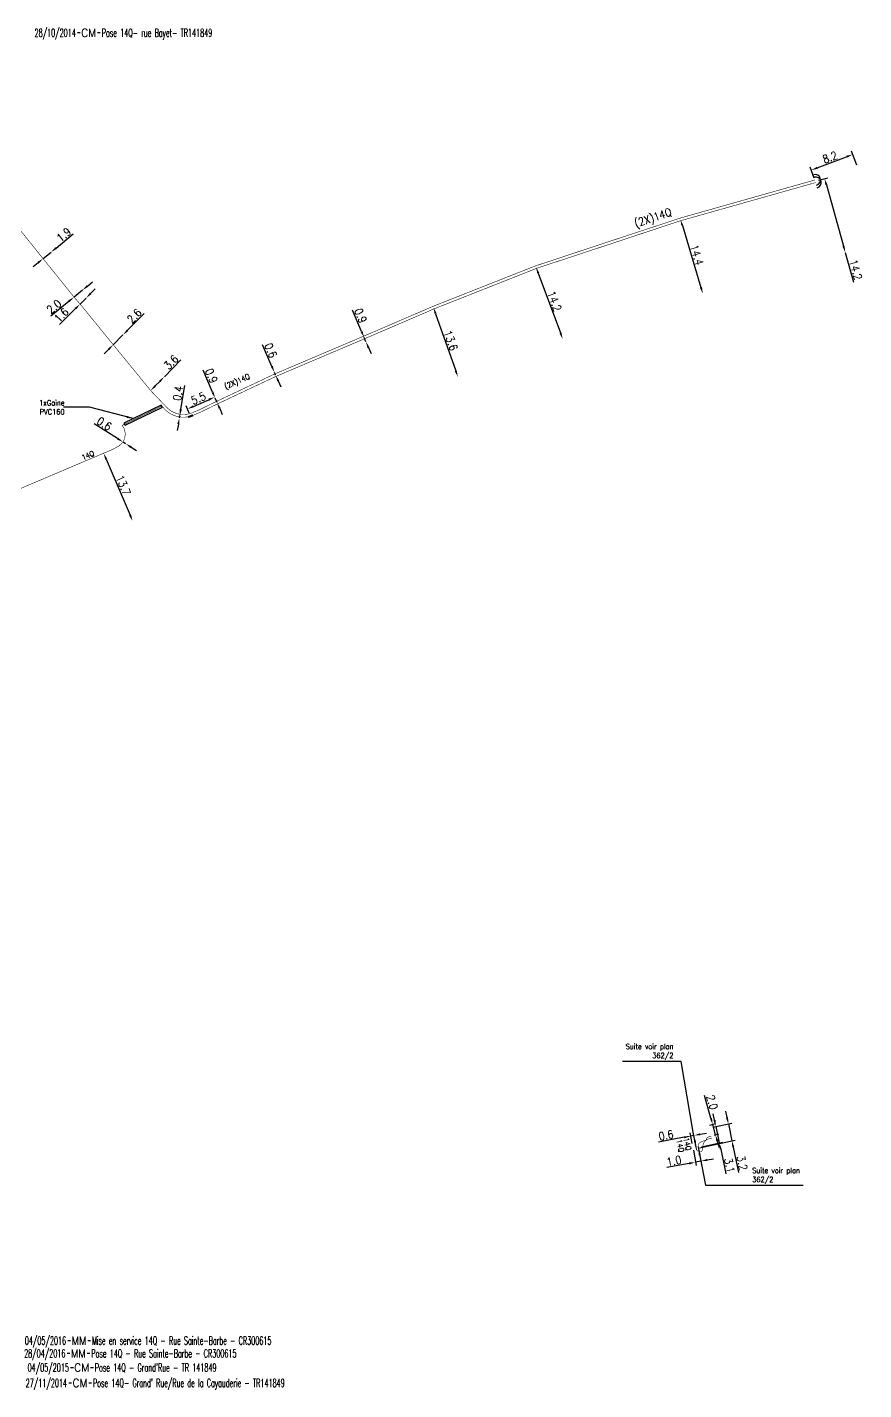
# Model space of a CAD drawing. Header units: millimetres. Extents: x 156000 to 156971, y 123070 to 123996.
# Drawn here: x 156510.6 to 156665.5, y 123264.1 to 123516.4 of the extents above; entities that cross this region are included whole.
import ezdxf
from ezdxf.enums import TextEntityAlignment as Align

# ---------------------------------------------------------------- set-up
doc = ezdxf.new("R2010")
doc.units = ezdxf.units.MM
doc.header["$PDMODE"] = 34
doc.linetypes.add('S_ST', pattern=[14, 8, -1.5, 0, -1.5, 0, -1.5, 0, -1.5])
doc.layers.get('0').update_dxf_attribs({"linetype": 'CONTINUOUS'})
doc.layers.get('Defpoints').update_dxf_attribs({"linetype": 'CONTINUOUS'})
for name, color, linetype in [('S_100', 5, 'CONTINUOUS'), ('S_300', 7, 'CONTINUOUS'), ('S_400', 7, 'CONTINUOUS'), ('S_910', 7, 'CONTINUOUS')]:
    doc.layers.add(name, color=color, linetype=linetype)
doc.styles.add('M_ROMANS', font='ROMANS.shx', dxfattribs={"width": 0.75})
doc.styles.get("Standard").update_dxf_attribs({"font": 'romans.shx', "width": 0.85})
doc.dimstyles.get("Standard").update_dxf_attribs({"dimtxt": 1.5, "dimasz": 1.2, "dimexe": 0.625, "dimexo": 0.625, "dimgap": 0.25, "dimtad": 1, "dimdec": 1, "dimzin": 0, "dimdsep": 46, "dimtxsty": 'Standard', "dimcen": -0.5, "dimadec": 0, "dimazin": 0, "dimtfac": 1, "dimtdec": 1, "dimtmove": 0, "dimatfit": 3, "dimfxl": 0, "dimtolj": 1, "dimtzin": 0, "dimarcsym": 0})

# ---------------------------------------------------------------- blocks, each defined once
blk = doc.blocks.new('GIS_MODF')
at = {"color": 0, "linetype": 'Continuous', "flags": 128}
for points in [[(-2.18, -0.01), (-1.68, -0.01)], [(1.52, -0.01), (2.02, -0.01)]]:
    blk.add_lwpolyline(points, dxfattribs=at)
at = {"color": 0, "linetype": 'Continuous', "width": 0.5}
blk.add_attdef('DATE', text='', height=1.5, dxfattribs=at).set_placement((-2.5, -0.8), align=Align.RIGHT)
at = {"color": 0, "linetype": 'Continuous', "width": 1.771291}
blk.add_attdef('USER', text='', height=1.5, dxfattribs=at).set_placement((-1.51, -0.8), (1.28, -0.8), align=Align.FIT)
at = {"color": 0, "linetype": 'Continuous', "width": 0.5}
blk.add_attdef('DESC', (2.29, -0.8), '', height=1.5, dxfattribs=at)
blk = doc.blocks.new('*D81')
at = {"layer": 'Defpoints', "color": 0, "linetype": 'Continuous', "transparency": 16777216}
for p in [(156513.58, 123473.53), (156515.05, 123474.74), (156515.05, 123474.74)]:
    blk.add_point(p, dxfattribs=at)
at = {"layer": 'S_100', "color": 0, "linetype": 'Continuous', "lineweight": -2, "transparency": 16777216}
for p, q in [((156515.98, 123475.5), (156519.17, 123478.12)), ((156512.66, 123472.77), (156511.73, 123472.01)), ((156513.58, 123473.53), (156515.05, 123474.74))]:
    blk.add_line(p, q, dxfattribs=at)
at = {"layer": 'S_100', "color": 0, "linetype": 'Continuous', "transparency": 16777216}
for points in [[(156515.85, 123475.65), (156516.11, 123475.34), (156515.05, 123474.74)], [(156512.53, 123472.93), (156512.78, 123472.62), (156513.58, 123473.53)]]:
    blk.add_solid(points, dxfattribs=at)
at = {"layer": 'S_100', "color": 0, "linetype": 'Continuous', "transparency": 16777216, "insert": (156517.41, 123477.96), "char_height": 1.5, "attachment_point": 5, "rotation": 39.3468}
blk.add_mtext('\\A1;1.9', dxfattribs=at)
blk = doc.blocks.new('*D82')
at = {"layer": 'Defpoints', "color": 0, "linetype": 'Continuous', "transparency": 16777216}
for p in [(156520.85, 123467.69), (156520.85, 123467.69), (156519.3, 123466.42)]:
    blk.add_point(p, dxfattribs=at)
at = {"layer": 'S_100', "color": 0, "linetype": 'Continuous', "lineweight": -2, "transparency": 16777216}
for p, q in [((156520.85, 123467.69), (156519.3, 123466.42)), ((156521.77, 123468.45), (156522.7, 123469.22)), ((156518.38, 123465.66), (156515, 123462.88))]:
    blk.add_line(p, q, dxfattribs=at)
at = {"layer": 'S_100', "color": 0, "linetype": 'Continuous', "transparency": 16777216}
for points in [[(156521.64, 123468.61), (156521.9, 123468.3), (156520.85, 123467.69)], [(156518.25, 123465.81), (156518.5, 123465.5), (156519.3, 123466.42)]]:
    blk.add_solid(points, dxfattribs=at)
at = {"layer": 'S_100', "color": 0, "linetype": 'Continuous', "transparency": 16777216, "insert": (156515.59, 123464.66), "char_height": 1.5, "attachment_point": 5, "rotation": 39.4806}
blk.add_mtext('\\A1;2.0', dxfattribs=at)
blk = doc.blocks.new('*D83')
at = {"layer": 'Defpoints', "color": 0, "linetype": 'Continuous', "transparency": 16777216}
for p in [(156520.43, 123465.13), (156521.53, 123466.23), (156521.53, 123466.23)]:
    blk.add_point(p, dxfattribs=at)
at = {"layer": 'S_100', "color": 0, "linetype": 'Continuous', "lineweight": -2, "transparency": 16777216}
for p, q in [((156522.37, 123467.08), (156523.22, 123467.93)), ((156521.53, 123466.23), (156520.43, 123465.13)), ((156519.58, 123464.28), (156516.62, 123461.32))]:
    blk.add_line(p, q, dxfattribs=at)
at = {"layer": 'S_100', "color": 0, "linetype": 'Continuous', "transparency": 16777216}
for points in [[(156519.44, 123464.42), (156519.72, 123464.14), (156520.43, 123465.13)], [(156522.23, 123467.22), (156522.51, 123466.94), (156521.53, 123466.23)]]:
    blk.add_solid(points, dxfattribs=at)
at = {"layer": 'S_100', "color": 0, "linetype": 'Continuous', "transparency": 16777216, "insert": (156516.97, 123463.08), "char_height": 1.5, "attachment_point": 5, "rotation": 45.0583}
blk.add_mtext('\\A1;1.6', dxfattribs=at)
blk = doc.blocks.new('*D84')
at = {"layer": 'Defpoints', "color": 0, "linetype": 'Continuous', "transparency": 16777216}
for p in [(156526.56, 123457.6), (156528.37, 123459.41), (156528.37, 123459.41)]:
    blk.add_point(p, dxfattribs=at)
at = {"layer": 'S_100', "color": 0, "linetype": 'Continuous', "lineweight": -2, "transparency": 16777216}
for p, q in [((156529.21, 123460.26), (156532.3, 123463.35)), ((156526.56, 123457.6), (156528.37, 123459.41)), ((156525.72, 123456.75), (156524.87, 123455.9))]:
    blk.add_line(p, q, dxfattribs=at)
at = {"layer": 'S_100', "color": 0, "linetype": 'Continuous', "transparency": 16777216}
for points in [[(156529.07, 123460.4), (156529.35, 123460.11), (156528.37, 123459.41)], [(156525.58, 123456.89), (156525.86, 123456.61), (156526.56, 123457.6)]]:
    blk.add_solid(points, dxfattribs=at)
at = {"layer": 'S_100', "color": 0, "linetype": 'Continuous', "transparency": 16777216, "insert": (156530.47, 123462.93), "char_height": 1.5, "attachment_point": 5, "rotation": 45.0777}
blk.add_mtext('\\A1;2.6', dxfattribs=at)
blk = doc.blocks.new('*D85')
at = {"layer": 'Defpoints', "color": 0, "linetype": 'Continuous', "transparency": 16777216}
for p in [(156536.03, 123451.67), (156536.03, 123451.67), (156533.49, 123449.11)]:
    blk.add_point(p, dxfattribs=at)
at = {"layer": 'S_100', "color": 0, "linetype": 'Continuous', "lineweight": -2, "transparency": 16777216}
for p, q in [((156536.03, 123451.67), (156539.1, 123454.77)), ((156534.34, 123449.96), (156535.18, 123450.81))]:
    blk.add_line(p, q, dxfattribs=at)
at = {"layer": 'S_100', "color": 0, "linetype": 'Continuous', "transparency": 16777216}
for points in [[(156534.2, 123450.1), (156534.48, 123449.82), (156533.49, 123449.11)], [(156535.04, 123450.95), (156535.32, 123450.67), (156536.03, 123451.67)]]:
    blk.add_solid(points, dxfattribs=at)
at = {"layer": 'S_100', "color": 0, "linetype": 'Continuous', "transparency": 16777216, "insert": (156537.28, 123454.35), "char_height": 1.5, "attachment_point": 5, "rotation": 45.2723}
blk.add_mtext('\\A1;3.6', dxfattribs=at)
blk = doc.blocks.new('*D86')
at = {"layer": 'Defpoints', "color": 0, "linetype": 'Continuous', "transparency": 16777216}
for p in [(156538.82, 123444.07), (156538.82, 123444.07), (156538.89, 123444.46)]:
    blk.add_point(p, dxfattribs=at)
at = {"layer": 'S_100', "color": 0, "linetype": 'Continuous', "lineweight": -2, "transparency": 16777216}
for p, q in [((156539.09, 123445.65), (156539.81, 123450.02)), ((156538.62, 123442.89), (156538.43, 123441.7)), ((156538.82, 123444.07), (156538.89, 123444.46))]:
    blk.add_line(p, q, dxfattribs=at)
at = {"layer": 'S_100', "color": 0, "linetype": 'Continuous', "transparency": 16777216}
for points in [[(156538.89, 123445.68), (156539.28, 123445.62), (156538.89, 123444.46)], [(156538.43, 123442.92), (156538.82, 123442.85), (156538.82, 123444.07)]]:
    blk.add_solid(points, dxfattribs=at)
at = {"layer": 'S_100', "color": 0, "linetype": 'Continuous', "transparency": 16777216, "insert": (156538.56, 123448.59), "char_height": 1.5, "attachment_point": 5, "rotation": 80.5399}
blk.add_mtext('\\A1;0.4', dxfattribs=at)
blk = doc.blocks.new('*D87')
at = {"layer": 'Defpoints', "color": 0, "linetype": 'Continuous', "transparency": 16777216}
for p in [(156545.43, 123447.7), (156545.43, 123447.7), (156545.79, 123446.88)]:
    blk.add_point(p, dxfattribs=at)
at = {"layer": 'S_100', "color": 0, "linetype": 'Continuous', "lineweight": -2, "transparency": 16777216}
for p, q in [((156544.96, 123448.8), (156543.19, 123452.86)), ((156545.79, 123446.88), (156545.43, 123447.7)), ((156546.27, 123445.78), (156546.75, 123444.68))]:
    blk.add_line(p, q, dxfattribs=at)
at = {"layer": 'S_100', "color": 0, "linetype": 'Continuous', "transparency": 16777216}
for points in [[(156545.14, 123448.88), (156544.77, 123448.72), (156545.43, 123447.7)], [(156546.46, 123445.86), (156546.09, 123445.7), (156545.79, 123446.88)]]:
    blk.add_solid(points, dxfattribs=at)
at = {"layer": 'S_100', "color": 0, "linetype": 'Continuous', "transparency": 16777216, "insert": (156544.73, 123451.83), "char_height": 1.5, "attachment_point": 5, "rotation": 293.5383}
blk.add_mtext('\\A1;0.9', dxfattribs=at)
blk = doc.blocks.new('*D88')
at = {"layer": 'Defpoints', "color": 0, "linetype": 'Continuous', "transparency": 16777216}
for p in [(156556.41, 123452.48), (156556.41, 123452.48), (156556.63, 123451.98)]:
    blk.add_point(p, dxfattribs=at)
at = {"layer": 'S_100', "color": 0, "linetype": 'Continuous', "lineweight": -2, "transparency": 16777216}
for p, q in [((156555.93, 123453.58), (156554.18, 123457.59)), ((156556.63, 123451.98), (156556.41, 123452.48)), ((156557.11, 123450.88), (156557.59, 123449.78))]:
    blk.add_line(p, q, dxfattribs=at)
at = {"layer": 'S_100', "color": 0, "linetype": 'Continuous', "transparency": 16777216}
for points in [[(156556.11, 123453.66), (156555.75, 123453.5), (156556.41, 123452.48)], [(156557.29, 123450.96), (156556.93, 123450.8), (156556.63, 123451.98)]]:
    blk.add_solid(points, dxfattribs=at)
at = {"layer": 'S_100', "color": 0, "linetype": 'Continuous', "transparency": 16777216, "insert": (156555.73, 123456.54), "char_height": 1.5, "attachment_point": 5, "rotation": 293.5383}
blk.add_mtext('\\A1;0.6', dxfattribs=at)
blk = doc.blocks.new('*D89')
at = {"layer": 'Defpoints', "color": 0, "linetype": 'Continuous', "transparency": 16777216}
for p in [(156573.01, 123458.94), (156573.35, 123458.15), (156573.35, 123458.15)]:
    blk.add_point(p, dxfattribs=at)
at = {"layer": 'S_100', "color": 0, "linetype": 'Continuous', "lineweight": -2, "transparency": 16777216}
for p, q in [((156572.54, 123460.04), (156570.84, 123464)), ((156572.44, 123458.69), (156572.44, 123458.69)), ((156572.77, 123457.91), (156572.77, 123457.91)), ((156573.35, 123458.15), (156573.01, 123458.94)), ((156573.82, 123457.05), (156574.29, 123455.95))]:
    blk.add_line(p, q, dxfattribs=at)
at = {"layer": 'S_100', "color": 0, "linetype": 'Continuous', "transparency": 16777216}
for points in [[(156572.73, 123460.12), (156572.36, 123459.96), (156573.01, 123458.94)], [(156574.01, 123457.13), (156573.64, 123456.97), (156573.35, 123458.15)]]:
    blk.add_solid(points, dxfattribs=at)
at = {"layer": 'S_100', "color": 0, "linetype": 'Continuous', "transparency": 16777216, "insert": (156572.37, 123462.97), "char_height": 1.5, "attachment_point": 5, "rotation": 293.2018}
blk.add_mtext('\\A1;0.9', dxfattribs=at)
blk = doc.blocks.new('*D90')
at = {"layer": 'Defpoints', "color": 0, "linetype": 'Continuous', "transparency": 16777216}
for p in [(156585.87, 123464.47), (156590.37, 123451.63), (156590.37, 123451.63)]:
    blk.add_point(p, dxfattribs=at)
at = {"layer": 'S_100', "color": 0, "linetype": 'Continuous', "lineweight": -2, "transparency": 16777216}
blk.add_line((156586.26, 123463.33), (156589.97, 123452.76), dxfattribs=at)
at = {"layer": 'S_100', "color": 0, "linetype": 'Continuous', "transparency": 16777216}
for points in [[(156586.45, 123463.4), (156586.07, 123463.27), (156585.87, 123464.47)], [(156590.16, 123452.83), (156589.78, 123452.7), (156590.37, 123451.63)]]:
    blk.add_solid(points, dxfattribs=at)
at = {"layer": 'S_100', "color": 0, "linetype": 'Continuous', "transparency": 16777216, "insert": (156589.06, 123458.38), "char_height": 1.5, "attachment_point": 5, "rotation": 289.3167}
blk.add_mtext('\\A1;13.6', dxfattribs=at)
blk = doc.blocks.new('*D91')
at = {"layer": 'Defpoints', "color": 0, "linetype": 'Continuous', "transparency": 16777216}
for p in [(156604.84, 123471.96), (156609.78, 123458.65), (156609.78, 123458.65)]:
    blk.add_point(p, dxfattribs=at)
at = {"layer": 'S_100', "color": 0, "linetype": 'Continuous', "lineweight": -2, "transparency": 16777216}
for p, q in [((156605.26, 123470.84), (156609.36, 123459.77)), ((156610.37, 123458.86), (156610.37, 123458.86))]:
    blk.add_line(p, q, dxfattribs=at)
at = {"layer": 'S_100', "color": 0, "linetype": 'Continuous', "transparency": 16777216}
for points in [[(156605.45, 123470.9), (156605.07, 123470.77), (156604.84, 123471.96)], [(156609.55, 123459.84), (156609.18, 123459.7), (156609.78, 123458.65)]]:
    blk.add_solid(points, dxfattribs=at)
at = {"layer": 'S_100', "color": 0, "linetype": 'Continuous', "transparency": 16777216, "insert": (156608.25, 123465.65), "char_height": 1.5, "attachment_point": 5, "rotation": 290.3532}
blk.add_mtext('\\A1;14.2', dxfattribs=at)
blk = doc.blocks.new('*D92')
at = {"layer": 'Defpoints', "color": 0, "linetype": 'Continuous', "transparency": 16777216}
for p in [(156631.58, 123480.8), (156635.72, 123467.06), (156635.72, 123467.06)]:
    blk.add_point(p, dxfattribs=at)
at = {"layer": 'S_100', "color": 0, "linetype": 'Continuous', "lineweight": -2, "transparency": 16777216}
for p, q in [((156630.98, 123480.62), (156630.98, 123480.62)), ((156631.93, 123479.66), (156635.37, 123468.21))]:
    blk.add_line(p, q, dxfattribs=at)
at = {"layer": 'S_100', "color": 0, "linetype": 'Continuous', "transparency": 16777216}
for points in [[(156632.12, 123479.71), (156631.74, 123479.6), (156631.58, 123480.8)], [(156635.57, 123468.27), (156635.18, 123468.16), (156635.72, 123467.06)]]:
    blk.add_solid(points, dxfattribs=at)
at = {"layer": 'S_100', "color": 0, "linetype": 'Continuous', "transparency": 16777216, "insert": (156634.61, 123474.22), "char_height": 1.5, "attachment_point": 5, "rotation": 286.7605}
blk.add_mtext('\\A1;14.4', dxfattribs=at)
blk = doc.blocks.new('*D93')
at = {"layer": 'Defpoints', "color": 0, "linetype": 'Continuous', "transparency": 16777216}
for p in [(156656.57, 123487.87), (156662.1, 123474.67), (156662.1, 123474.67)]:
    blk.add_point(p, dxfattribs=at)
at = {"layer": 'S_300', "color": 0, "linetype": 'Continuous', "lineweight": -2, "transparency": 16777216}
for p, q in [((156657.17, 123488.04), (156658.88, 123488.52)), ((156658.6, 123487.19), (156661.78, 123475.83)), ((156662.1, 123474.67), (156663.64, 123469.18))]:
    blk.add_line(p, q, dxfattribs=at)
at = {"layer": 'S_300', "color": 0, "linetype": 'Continuous', "transparency": 16777216}
for points in [[(156658.79, 123487.25), (156658.41, 123487.14), (156658.27, 123488.35)], [(156661.97, 123475.88), (156661.58, 123475.77), (156662.1, 123474.67)]]:
    blk.add_solid(points, dxfattribs=at)
at = {"layer": 'S_300', "color": 0, "linetype": 'Continuous', "transparency": 16777216, "insert": (156664.03, 123471.47), "char_height": 1.5, "attachment_point": 5, "rotation": 285.6308}
blk.add_mtext('\\A1;14.2', dxfattribs=at)
blk = doc.blocks.new('*D94')
at = {"layer": 'Defpoints', "color": 0, "linetype": 'Continuous', "transparency": 16777216}
for p in [(156663.46, 123492.83), (156664.43, 123490.27), (156656.57, 123487.87)]:
    blk.add_point(p, dxfattribs=at)
at = {"layer": 'S_300', "color": 0, "linetype": 'Continuous', "lineweight": -2, "transparency": 16777216}
for p, q in [((156664.21, 123490.86), (156663.24, 123493.41)), ((156656.35, 123488.46), (156655.57, 123490.5)), ((156656.92, 123490.34), (156662.34, 123492.4))]:
    blk.add_line(p, q, dxfattribs=at)
at = {"layer": 'S_300', "color": 0, "linetype": 'Continuous', "transparency": 16777216}
for points in [[(156662.27, 123492.59), (156662.41, 123492.22), (156663.46, 123492.83)], [(156656.85, 123490.53), (156656.99, 123490.16), (156655.8, 123489.92)]]:
    blk.add_solid(points, dxfattribs=at)
at = {"layer": 'S_300', "color": 0, "linetype": 'Continuous', "transparency": 16777216, "insert": (156659.27, 123492.31), "char_height": 1.5, "attachment_point": 5, "rotation": 20.7817}
blk.add_mtext('\\A1;8.2', dxfattribs=at)
blk = doc.blocks.new('M_300_02')
at = {"color": 0, "linetype": 'Continuous'}
blk.add_arc((0, 0), 1, 270, 90, dxfattribs=at)
at = {"color": 0, "linetype": 'Continuous', "width": 0.75, "flags": 3}
for tag, p in [('DEF_LEG', (0, -5)), ('DEF_COUP', (0, -7.5)), ('DEF_TYPE', (0, -10))]:
    blk.add_attdef(tag, text='', height=1.2, dxfattribs=at).set_placement(p, align=Align.MIDDLE)
blk = doc.blocks.new('*D115')
at = {"layer": 'Defpoints', "color": 0, "linetype": 'Continuous', "transparency": 16777216}
for p in [(156528.39, 123439.57), (156528.85, 123439.27), (156528.85, 123439.27)]:
    blk.add_point(p, dxfattribs=at)
at = {"layer": 'S_100', "color": 0, "linetype": 'Continuous', "lineweight": -2, "transparency": 16777216}
for p, q in [((156527.37, 123440.21), (156523.03, 123442.96)), ((156528.85, 123439.27), (156528.39, 123439.57)), ((156529.87, 123438.63), (156530.88, 123437.99))]:
    blk.add_line(p, q, dxfattribs=at)
at = {"layer": 'S_100', "color": 0, "linetype": 'Continuous', "transparency": 16777216}
for points in [[(156527.48, 123440.38), (156527.27, 123440.04), (156528.39, 123439.57)], [(156529.97, 123438.8), (156529.76, 123438.46), (156528.85, 123439.27)]]:
    blk.add_solid(points, dxfattribs=at)
at = {"layer": 'S_100', "color": 0, "linetype": 'Continuous', "transparency": 16777216, "insert": (156524.9, 123442.96), "char_height": 1.5, "attachment_point": 5, "rotation": 327.6768}
blk.add_mtext('\\A1;0.6', dxfattribs=at)
blk = doc.blocks.new('*D116')
at = {"layer": 'Defpoints', "color": 0, "linetype": 'Continuous', "transparency": 16777216}
for p in [(156524.79, 123437.51), (156530.15, 123424.96), (156530.15, 123424.96)]:
    blk.add_point(p, dxfattribs=at)
at = {"layer": 'S_100', "color": 0, "linetype": 'Continuous', "lineweight": -2, "transparency": 16777216}
blk.add_line((156525.26, 123436.41), (156529.68, 123426.06), dxfattribs=at)
at = {"layer": 'S_100', "color": 0, "linetype": 'Continuous', "transparency": 16777216}
for points in [[(156525.44, 123436.49), (156525.07, 123436.33), (156524.79, 123437.51)], [(156529.86, 123426.14), (156529.49, 123425.98), (156530.15, 123424.96)]]:
    blk.add_solid(points, dxfattribs=at)
at = {"layer": 'S_100', "color": 0, "linetype": 'Continuous', "transparency": 16777216, "insert": (156528.41, 123431.57), "char_height": 1.5, "attachment_point": 5, "rotation": 293.1335}
blk.add_mtext('\\A1;13.7', dxfattribs=at)
blk = doc.blocks.new('*D126')
at = {"layer": 'Defpoints', "color": 0, "linetype": 'Continuous', "transparency": 16777216}
for p in [(156545.35, 123447.89), (156545.43, 123447.7), (156540.89, 123444.36)]:
    blk.add_point(p, dxfattribs=at)
at = {"layer": 'S_300', "color": 0, "linetype": 'Continuous', "lineweight": -2, "transparency": 16777216}
for p, q in [((156541.41, 123446.18), (156544.25, 123447.41)), ((156545.19, 123448.27), (156545.1, 123448.47)), ((156540.64, 123444.94), (156540.06, 123446.27))]:
    blk.add_line(p, q, dxfattribs=at)
at = {"layer": 'S_300', "color": 0, "linetype": 'Continuous', "transparency": 16777216}
for points in [[(156544.17, 123447.6), (156544.33, 123447.23), (156545.35, 123447.89)], [(156541.33, 123446.36), (156541.49, 123445.99), (156540.31, 123445.7)]]:
    blk.add_solid(points, dxfattribs=at)
at = {"layer": 'S_300', "color": 0, "linetype": 'Continuous', "transparency": 16777216, "insert": (156542.33, 123447.67), "char_height": 1.5, "attachment_point": 5, "rotation": 23.5383}
blk.add_mtext('\\A1;5.5', dxfattribs=at)
blk = doc.blocks.new('M_300_03')
at = {"color": 0, "linetype": 'Continuous'}
blk.add_solid([(-1, 0.375), (-1, -0.375), (1, 0.375), (1, -0.375)], dxfattribs=at)
at = {"color": 0, "linetype": 'Continuous', "style": 'M_ROMANS', "width": 0.75, "flags": 3}
for tag, p in [('DEF_LEG', (0, -4.625)), ('DEF_COUP', (0, -7.125)), ('DEF_TYPE', (0, -9.625))]:
    blk.add_attdef(tag, text='', height=1.2, dxfattribs=at).set_placement(p, align=Align.MIDDLE)
blk = doc.blocks.new('*D144')
at = {"layer": 'Defpoints', "color": 0, "linetype": 'Continuous', "transparency": 16777216}
for p in [(156636.45, 123312.9), (156637.31, 123311.06), (156637.55, 123313.21)]:
    blk.add_point(p, dxfattribs=at)
at = {"layer": 'S_100', "color": 0, "linetype": 'Continuous', "lineweight": -2, "transparency": 16777216}
for p, q in [((156637.23, 123314.36), (156636.06, 123318.58)), ((156637.05, 123313.07), (156638.15, 123313.37)), ((156638.08, 123311.28), (156637.55, 123313.21)), ((156637.91, 123311.23), (156638.68, 123311.45)), ((156638.4, 123310.12), (156638.72, 123308.97))]:
    blk.add_line(p, q, dxfattribs=at)
at = {"layer": 'S_100', "color": 0, "linetype": 'Continuous', "transparency": 16777216}
for points in [[(156637.42, 123314.42), (156637.03, 123314.31), (156637.55, 123313.21)], [(156638.6, 123310.18), (156638.21, 123310.07), (156638.08, 123311.28)]]:
    blk.add_solid(points, dxfattribs=at)
at = {"layer": 'S_100', "color": 0, "linetype": 'Continuous', "transparency": 16777216, "insert": (156637.44, 123317.32), "char_height": 1.5, "attachment_point": 5, "rotation": 285.5144}
blk.add_mtext('\\A1;2.0', dxfattribs=at)
blk = doc.blocks.new('*D145')
at = {"layer": 'Defpoints', "color": 0, "linetype": 'Continuous', "transparency": 16777216}
for p in [(156636.99, 123312.58), (156640.45, 123313.31), (156634.52, 123308.78)]:
    blk.add_point(p, dxfattribs=at)
at = {"layer": 'S_300', "color": 0, "linetype": 'Continuous', "lineweight": -2, "transparency": 16777216}
for p, q in [((156640.21, 123314.48), (156639.96, 123315.65)), ((156637.6, 123312.7), (156641.07, 123313.44)), ((156640.45, 123313.31), (156641.11, 123310.18)), ((156635.13, 123308.91), (156641.73, 123310.3)), ((156641.36, 123309), (156642.35, 123304.32))]:
    blk.add_line(p, q, dxfattribs=at)
at = {"layer": 'S_300', "color": 0, "linetype": 'Continuous', "transparency": 16777216}
for points in [[(156640.4, 123314.52), (156640.01, 123314.44), (156640.45, 123313.31)], [(156641.56, 123309.04), (156641.17, 123308.96), (156641.11, 123310.18)]]:
    blk.add_solid(points, dxfattribs=at)
at = {"layer": 'S_300', "color": 0, "linetype": 'Continuous', "transparency": 16777216, "insert": (156643, 123306.08), "char_height": 1.5, "attachment_point": 5, "rotation": 281.9011}
blk.add_mtext('\\A1;3.2', dxfattribs=at)
blk = doc.blocks.new('*D146')
at = {"layer": 'Defpoints', "color": 0, "linetype": 'Continuous', "transparency": 16777216}
for p in [(156636.99, 123312.58), (156638.14, 123312.82), (156634.89, 123308.97)]:
    blk.add_point(p, dxfattribs=at)
at = {"layer": 'S_300', "color": 0, "linetype": 'Continuous', "lineweight": -2, "transparency": 16777216}
for p, q in [((156637.89, 123313.99), (156637.64, 123315.17)), ((156637.6, 123312.7), (156638.75, 123312.95)), ((156638.14, 123312.82), (156638.78, 123309.79)), ((156635.5, 123309.09), (156639.39, 123309.91)), ((156639.03, 123308.61), (156639.98, 123304.06))]:
    blk.add_line(p, q, dxfattribs=at)
at = {"layer": 'S_300', "color": 0, "linetype": 'Continuous', "transparency": 16777216}
for points in [[(156638.09, 123314.03), (156637.7, 123313.95), (156638.14, 123312.82)], [(156639.22, 123308.65), (156638.83, 123308.57), (156638.78, 123309.79)]]:
    blk.add_solid(points, dxfattribs=at)
at = {"layer": 'S_300', "color": 0, "linetype": 'Continuous', "transparency": 16777216, "insert": (156640.67, 123305.64), "char_height": 1.5, "attachment_point": 5, "rotation": 281.9011}
blk.add_mtext('\\A1;3.1', dxfattribs=at)
blk = doc.blocks.new('*D147')
at = {"layer": 'Defpoints', "color": 0, "linetype": 'Continuous', "transparency": 16777216}
for p in [(156633.47, 123311.06), (156633.85, 123309.06), (156634.52, 123308.78)]:
    blk.add_point(p, dxfattribs=at)
at = {"layer": 'S_300', "color": 0, "linetype": 'Continuous', "lineweight": -2, "transparency": 16777216}
for p, q in [((156633.74, 123309.67), (156633.36, 123311.67)), ((156634.06, 123311.17), (156633.47, 123311.06)), ((156634.4, 123309.4), (156633.95, 123311.78)), ((156635.24, 123311.39), (156636.42, 123311.62)), ((156632.29, 123310.83), (156627.54, 123309.93))]:
    blk.add_line(p, q, dxfattribs=at)
at = {"layer": 'S_300', "color": 0, "linetype": 'Continuous', "transparency": 16777216}
for points in [[(156632.26, 123311.03), (156632.33, 123310.64), (156633.47, 123311.06)], [(156635.2, 123311.59), (156635.28, 123311.19), (156634.06, 123311.17)]]:
    blk.add_solid(points, dxfattribs=at)
at = {"layer": 'S_300', "color": 0, "linetype": 'Continuous', "transparency": 16777216, "insert": (156628.91, 123311.21), "char_height": 1.5, "attachment_point": 5, "rotation": 10.7452}
blk.add_mtext('\\A1;0.6', dxfattribs=at)
blk = doc.blocks.new('*D148')
at = {"layer": 'Defpoints', "color": 0, "linetype": 'Continuous', "transparency": 16777216}
for p in [(156633.85, 123309.06), (156634.89, 123308.97), (156634.39, 123306.23)]:
    blk.add_point(p, dxfattribs=at)
at = {"layer": 'S_300', "color": 0, "linetype": 'Continuous', "lineweight": -2, "transparency": 16777216}
for p, q in [((156633.97, 123308.45), (156634.51, 123305.61)), ((156633.21, 123306), (156629.09, 123305.22)), ((156635.37, 123306.41), (156634.39, 123306.23)), ((156635, 123308.35), (156635.49, 123305.8)), ((156636.55, 123306.64), (156637.73, 123306.86))]:
    blk.add_line(p, q, dxfattribs=at)
at = {"layer": 'S_300', "color": 0, "linetype": 'Continuous', "transparency": 16777216}
for points in [[(156633.17, 123306.2), (156633.25, 123305.81), (156634.39, 123306.23)], [(156636.51, 123306.83), (156636.59, 123306.44), (156635.37, 123306.41)]]:
    blk.add_solid(points, dxfattribs=at)
at = {"layer": 'S_300', "color": 0, "linetype": 'Continuous', "transparency": 16777216, "insert": (156630.38, 123306.48), "char_height": 1.5, "attachment_point": 5, "rotation": 10.7452}
blk.add_mtext('\\A1;1.0', dxfattribs=at)
blk = doc.blocks.new('S_300_01')
at = {"color": 0, "linetype": 'Continuous'}
blk.add_solid([(-0.5, 0.19), (-0.5, -0.19), (0.5, 0.19), (0.5, -0.19)], dxfattribs=at)
at = {"color": 0, "linetype": 'Continuous', "width": 0.75, "flags": 3}
for tag, p in [('DEF_LEG', (-0.05, -5.01)), ('DEF_TYPE', (-0.05, -9.01)), ('DEF_COUP', (0.19, -7.11))]:
    blk.add_attdef(tag, text='', height=1.2, dxfattribs=at).set_placement(p, align=Align.MIDDLE)

msp = doc.modelspace()

# ---------------------------------------------------------------- linework, layer by layer
at = {"layer": 'S_100', "linetype": 'S_ST', "const_width": 0.1, "flags": 128}
for points in [[(156656.51, 123488.11), (156631.51, 123481.04), (156604.76, 123472.2), (156585.77, 123464.7), (156572.92, 123459.17), (156556.53, 123452.21), (156545.69, 123447.1), (156542.43, 123445.51), (156541.23, 123445.01), (156540.79, 123444.85), (156540.28, 123444.73), (156539.82, 123444.68), (156539.28, 123444.67), (156538.92, 123444.71), (156538.81, 123444.73), (156538.32, 123444.85), (156537.88, 123445.01), (156537.54, 123445.17), (156537.16, 123445.4), (156537.04, 123445.49), (156536.62, 123445.84), (156536.31, 123446.16), (156533.49, 123449.11), (156526.56, 123457.6), (156520.43, 123465.13), (156519.3, 123466.42), (156513.58, 123473.53), (156513.58, 123473.53), (156508.09, 123480.36), (156499.49, 123490.5)], [(156656.64, 123487.63), (156631.66, 123480.57), (156604.93, 123471.73), (156585.96, 123464.23), (156573.11, 123458.71), (156556.73, 123451.75), (156545.9, 123446.65), (156542.63, 123445.06), (156541.42, 123444.55), (156540.89, 123444.36), (156540.89, 123444.36)], [(156540.89, 123444.36), (156540.37, 123444.24), (156539.85, 123444.18), (156539.26, 123444.17), (156538.85, 123444.22), (156538.71, 123444.24), (156538.18, 123444.37), (156537.69, 123444.55), (156537.3, 123444.73), (156536.88, 123444.98), (156536.73, 123445.09), (156536.27, 123445.48), (156535.94, 123445.83), (156535.58, 123446.25), (156528.23, 123442.66), (156528.6, 123442.06), (156528.81, 123441.05), (156528.65, 123440.18), (156528.39, 123439.57), (156527.66, 123438.87), (156526.27, 123438.12), (156524.79, 123437.51), (156509.28, 123430.92), (156506.21, 123429.62), (156506.47, 123429.03), (156505.52, 123428.62), (156498.26, 123425.45), (156488.15, 123421.25), (156472.08, 123414.3), (156468.61, 123412.69), (156474.08, 123402.55), (156472.65, 123401.76), (156473.08, 123400.99)]]:
    msp.add_lwpolyline(points, dxfattribs=at)
at = {"layer": 'S_100', "const_width": 0.1, "flags": 128}
for points in [[(156637.31, 123311.06), (156636.55, 123310.82), (156636.32, 123310.33), (156635.84, 123309.74), (156635.72, 123309.19), (156635.7, 123308.6), (156635.5, 123308.18), (156635.14, 123308.1), (156634.85, 123308.29), (156634.58, 123308.47)], [(156634.58, 123308.47), (156634.52, 123308.78)], [(156637.38, 123310.72), (156636.8, 123310.53), (156636.37, 123310.33), (156635.55, 123310.06), (156635.02, 123309.72), (156634.85, 123309.32), (156634.89, 123308.97)]]:
    msp.add_lwpolyline(points, dxfattribs=at)
at = {"layer": 'S_400', "color": 7, "linetype": 'CONTINUOUS'}
for p, q in [((156535.41, 123446.43), (156528.52, 123443.07)), ((156535.63, 123445.98), (156528.74, 123442.63)), ((156535.41, 123446.43), (156535.52, 123446.21)), ((156535.63, 123445.98), (156535.52, 123446.21)), ((156528.52, 123443.07), (156528.63, 123442.85)), ((156528.74, 123442.63), (156528.63, 123442.85))]:
    msp.add_line(p, q, dxfattribs=at)

# ---------------------------------------------------------------- block references
at = {"layer": 'S_300', "rotation": 14.99798456687249}
for p in [(156656.51, 123488.11), (156656.64, 123487.63)]:
    msp.add_blockref('M_300_02', p, dxfattribs=at)
at = {"layer": 'S_300', "xscale": 0.5, "yscale": 0.5, "zscale": 0.5}
for name, p, rotation in [('M_300_03', (156540.89, 123444.36), 20.69772867381083), ('S_300_01', (156634.52, 123308.78), 100.7451609784945), ('S_300_01', (156634.89, 123308.97), 276.1387370921226)]:
    msp.add_blockref(name, p, dxfattribs=dict(at, rotation=rotation))
at = {"layer": 'S_910', "linetype": 'Continuous'}
ref = msp.add_blockref('GIS_MODF', (156522.14, 123515.39), dxfattribs=at)
ref.add_attrib('DATE', '28/10/2014', dxfattribs={"layer": '0', "color": 0, "linetype": 'Continuous', "height": 1.5, "width": 0.5}).set_placement((156519.64, 123514.6), align=Align.RIGHT)
ref.add_attrib('USER', 'CM', dxfattribs={"layer": '0', "color": 0, "linetype": 'Continuous', "height": 1.5, "width": 0.950449}).set_placement((156520.63, 123514.6), (156523.42, 123514.6), align=Align.FIT)
ref.add_attrib('DESC', 'Pose 14Q- rue Bayet- TR141849', (156524.43, 123514.6), dxfattribs={"layer": '0', "color": 0, "linetype": 'Continuous', "height": 1.5, "width": 0.5})
at = {"layer": 'S_910', "color": 7, "linetype": 'Continuous'}
ref = msp.add_blockref('GIS_MODF', (156520.34, 123273.22), dxfattribs=at)
ref.add_attrib('DATE', '04/05/2016', dxfattribs={"layer": '0', "color": 0, "linetype": 'Continuous', "height": 1.5, "width": 0.5}).set_placement((156517.84, 123272.43), align=Align.RIGHT)
ref.add_attrib('USER', 'MM', dxfattribs={"layer": '0', "color": 0, "linetype": 'Continuous', "height": 1.5, "width": 0.885646}).set_placement((156518.83, 123272.43), (156521.62, 123272.43), align=Align.FIT)
ref.add_attrib('DESC', 'Mise en service 14Q - Rue Sainte-Barbe - CR300615', (156522.63, 123272.43), dxfattribs={"layer": '0', "color": 0, "linetype": 'Continuous', "height": 1.5, "width": 0.5})
ref = msp.add_blockref('GIS_MODF', (156520.21, 123270.87), dxfattribs=at)
ref.add_attrib('DATE', '28/04/2016', dxfattribs={"layer": '0', "color": 0, "linetype": 'Continuous', "height": 1.5, "width": 0.5}).set_placement((156517.71, 123270.07), align=Align.RIGHT)
ref.add_attrib('USER', 'MM', dxfattribs={"layer": '0', "color": 0, "linetype": 'Continuous', "height": 1.5, "width": 0.885646}).set_placement((156518.7, 123270.07), (156521.49, 123270.07), align=Align.FIT)
ref.add_attrib('DESC', 'Pose 14Q - Rue Sainte-Barbe - CR300615', (156522.5, 123270.07), dxfattribs={"layer": '0', "color": 0, "linetype": 'Continuous', "height": 1.5, "width": 0.5})
ref = msp.add_blockref('GIS_MODF', (156520.86, 123268.24), dxfattribs=at)
ref.add_attrib('DATE', '04/05/2015', dxfattribs={"layer": '0', "color": 0, "linetype": 'Continuous', "height": 1.5, "width": 0.5}).set_placement((156518.36, 123267.44), align=Align.RIGHT)
ref.add_attrib('USER', 'CM', dxfattribs={"layer": '0', "color": 0, "linetype": 'Continuous', "height": 1.5, "width": 0.950449}).set_placement((156519.35, 123267.44), (156522.14, 123267.44), align=Align.FIT)
ref.add_attrib('DESC', "Pose 14Q - Grand'Rue - TR 141849", (156523.15, 123267.44), dxfattribs={"layer": '0', "color": 0, "linetype": 'Continuous', "height": 1.5, "width": 0.5})
ref = msp.add_blockref('GIS_MODF', (156520.51, 123265.39), dxfattribs=at)
ref.add_attrib('DATE', '27/11/2014', dxfattribs={"layer": '0', "color": 0, "linetype": 'Continuous', "height": 1.5, "width": 0.5}).set_placement((156518.01, 123264.59), align=Align.RIGHT)
ref.add_attrib('USER', 'CM', dxfattribs={"layer": '0', "color": 0, "linetype": 'Continuous', "height": 1.5, "width": 0.950449}).set_placement((156519, 123264.59), (156521.78, 123264.59), align=Align.FIT)
ref.add_attrib('DESC', "Pose 14Q- Grand' Rue/Rue de la Cayauderie - TR141849", (156522.8, 123264.59), dxfattribs={"layer": '0', "color": 0, "linetype": 'Continuous', "height": 1.5, "width": 0.5})

# ---------------------------------------------------------------- texts
at = {"layer": 'S_100', "linetype": 'Continuous', "width": 0.85}
for s, height, rotation, p in [('(2X)14Q', 1.5, 18.3026, (156623.35, 123479.3)), ('(2X)14Q', 1, 23.5383, (156547.4, 123449.36)), ('14Q', 1, 22.7879, (156520.97, 123436.18)), ('14Q', 1, 281.9011, (156630.81, 123310.32)), ('14Q', 1, 281.9011, (156632.15, 123310.64))]:
    msp.add_text(s, height=height, rotation=rotation, dxfattribs=at).set_placement(p)
at = {"layer": 'S_400', "linetype": 'Continuous', "insert": (156517.55, 123444.67), "char_height": 1, "attachment_point": 9}
msp.add_mtext('\\A1;1xGaine\\PPVC160', dxfattribs=at)
at = {"layer": 'S_910', "linetype": 'Continuous', "char_height": 1}
for insert, attachment_point in [((156630.29, 123325.15), 9), ((156644.87, 123302.19), 7)]:
    msp.add_mtext('\\A1;Suite voir plan\\P362/2', dxfattribs=dict(at, insert=insert, attachment_point=attachment_point))

# ---------------------------------------------------------------- dimensions: what is measured, and where the dimension line sits
at = {"layer": 'S_100', "linetype": 'Continuous'}
for base, p1, p2, angle, picture, middle in [((156635.72, 123467.06), (156631.58, 123480.8), (156635.72, 123467.06), 106.7605, '*D92', (156633.65, 123473.93)), ((156515.05, 123474.74), (156513.58, 123473.53), (156515.05, 123474.74), 219.3468, '*D81', (156518.04, 123477.19)), ((156609.78, 123458.65), (156604.84, 123471.96), (156609.78, 123458.65), 110.3532, '*D91', (156607.31, 123465.3)), ((156520.85, 123467.69), (156519.3, 123466.42), (156520.85, 123467.69), 219.4806, '*D82', (156516.23, 123463.88)), ((156521.5254, 123466.2298), (156520.4305, 123465.1327), (156521.5254, 123466.2298), 225.0583, '*D83', (156517.6794, 123462.3759)), ((156528.3653, 123459.4064), (156526.5646, 123457.6008), (156528.3653, 123459.4064), 225.0777, '*D84', (156531.1798, 123462.2285)), ((156573.35, 123458.15), (156573.01, 123458.94), (156573.35, 123458.15), 113.2018, '*D89', (156571.46, 123462.57)), ((156590.37, 123451.63), (156585.87, 123464.47), (156590.37, 123451.63), 109.3167, '*D90', (156588.12, 123458.05)), ((156556.41, 123452.48), (156556.63, 123451.98), (156556.41, 123452.48), 293.5383, '*D88', (156554.82, 123456.14)), ((156536.03, 123451.67), (156533.49, 123449.11), (156536.03, 123451.67), 225.2723, '*D85', (156537.99, 123453.64)), ((156545.43, 123447.7), (156545.79, 123446.88), (156545.43, 123447.7), 293.5383, '*D87', (156543.81, 123451.43)), ((156538.82, 123444.07), (156538.89, 123444.46), (156538.82, 123444.07), 80.5399, '*D86', (156539.55, 123448.43)), ((156528.85, 123439.27), (156528.39, 123439.57), (156528.85, 123439.27), 147.6768, '*D115', (156524.37, 123442.11)), ((156530.15, 123424.96), (156524.79, 123437.51), (156530.15, 123424.96), 113.1335, '*D116', (156527.49, 123431.17))]:
    dim = msp.add_linear_dim(base=base, p1=p1, p2=p2, angle=angle, dimstyle='Standard', dxfattribs=at)
    dim.commit()
    dim.dimension.update_dxf_attribs({"geometry": picture, "text_midpoint": middle, "dimtype": 160})
dim = msp.add_linear_dim(base=(156637.55, 123313.21), p1=(156637.31, 123311.06), p2=(156636.45, 123312.9), angle=285.5144, dimstyle='Standard', override={"dimatfit": 0}, dxfattribs=at)
dim.commit()
dim.dimension.update_dxf_attribs({"geometry": '*D144', "text_midpoint": (156636.48, 123317.05), "dimtype": 160})
at = {"layer": 'S_300', "linetype": 'Continuous'}
for base, p1, p2, angle, picture, middle in [((156663.46, 123492.83), (156656.57, 123487.87), (156664.43, 123490.27), 200.7817, '*D94', (156659.63, 123491.37)), ((156662.1, 123474.67), (156656.57, 123487.87), (156662.1, 123474.67), 105.6308, '*D93', (156663.07, 123471.2)), ((156545.35, 123447.89), (156540.89, 123444.36), (156545.43, 123447.7), 203.5383, '*D126', (156542.73, 123446.75))]:
    dim = msp.add_linear_dim(base=base, p1=p1, p2=p2, angle=angle, dimstyle='Standard', dxfattribs=at)
    dim.commit()
    dim.dimension.update_dxf_attribs({"geometry": picture, "text_midpoint": middle, "dimtype": 160})
for base, p1, p2, angle, picture, middle in [((156640.45, 123313.31), (156634.52, 123308.78), (156636.99, 123312.58), 281.9011, '*D145', (156642.02, 123305.87)), ((156638.14, 123312.82), (156634.89, 123308.97), (156636.99, 123312.58), 281.9011, '*D146', (156639.7, 123305.44)), ((156633.47, 123311.06), (156634.52, 123308.78), (156633.85, 123309.06), 10.7452, '*D147', (156629.09, 123310.22)), ((156634.39, 123306.23), (156634.89, 123308.97), (156633.85, 123309.06), 10.7452, '*D148', (156630.56, 123305.5))]:
    dim = msp.add_linear_dim(base=base, p1=p1, p2=p2, angle=angle, dimstyle='Standard', override={"dimatfit": 0}, dxfattribs=at)
    dim.commit()
    dim.dimension.update_dxf_attribs({"geometry": picture, "text_midpoint": middle, "dimtype": 160})

# ---------------------------------------------------------------- leaders
at = {"layer": 'S_400', "linetype": 'Continuous', "annotation_type": 0, "has_hookline": 1, "hookline_direction": 1, "text_width": 4.57}
msp.add_leader([(156530.26, 123443.92), (156522.19, 123446.04)], dimstyle='Standard', override={"dimgap": 0.25, "dimtad": 1}, dxfattribs=at)
at = {"layer": 'S_910', "linetype": 'Continuous', "annotation_type": 0, "has_hookline": 1, "text_width": 9.43}
for points, hookline_direction in [([(156634.47, 123309.03), (156633.95, 123311.78), (156631.74, 123324.9), (156630.54, 123324.9)], 1), ([(156634.91, 123308.72), (156636.21, 123301.99), (156644.62, 123301.94)], 0)]:
    msp.add_leader(points, dimstyle='Standard', dxfattribs=dict(at, hookline_direction=hookline_direction))

doc.saveas('drawing.dxf')
